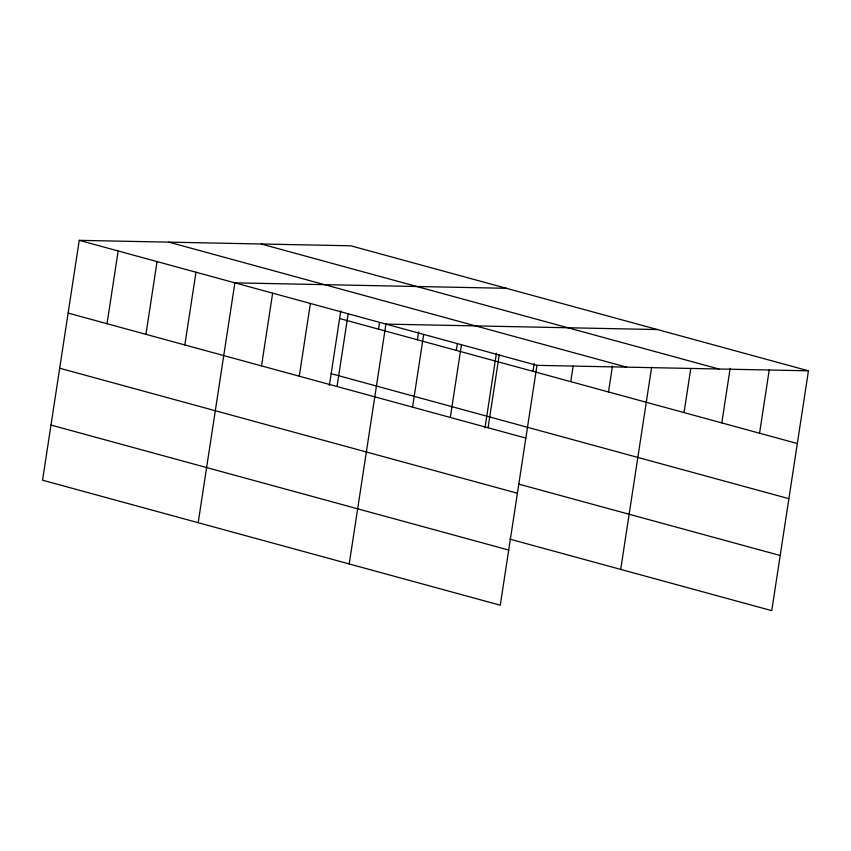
<?xml version="1.0" encoding="UTF-8"?>
<svg xmlns="http://www.w3.org/2000/svg" width="851" height="851" viewBox="0 0 851 851"><rect width="100%" height="100%" fill="white"/><g stroke="black" fill="none" stroke-linecap="round" stroke-linejoin="round"><path stroke-width="1.28" d="M808.45 370.802L350.729 245.79L79.249 240.344L42.55 480.198L500.271 605.21L536.97 365.345L808.45 370.802L771.751 610.656L509.93 539.151M107.035 323.71L118.161 250.971M145.936 334.326L157.063 261.597M184.837 344.953L195.975 272.224M198.177 522.705L234.876 282.851L506.356 288.298M261.512 365.898L272.639 293.159M299.265 376.206L310.402 303.477M329.39 385.301L340.794 310.732M337.028 386.514L348.165 313.785M378.514 329.156L379.503 322.657M349.218 563.958L385.918 324.103L657.408 329.55M417.415 339.783L418.607 331.986M412.554 407.14L423.681 334.411M456.317 350.399L457.317 343.91M450.317 417.458L461.444 344.719M485.006 427.798L496.42 353.239M488.08 427.766L499.207 355.037M532.992 371.344L534.183 363.547M570.755 381.652L573.138 366.068M608.508 391.971L612.486 365.994M620.698 569.404L651.643 367.207M684.034 412.597L690.789 368.43M721.797 422.904L730.147 368.355M759.56 433.212L769.293 369.579M261.151 243.992L718.861 368.994M168.838 242.141L626.559 367.143M79.249 240.344L536.97 365.345M339.602 318.529L797.323 443.531M331.167 373.674L788.877 498.675M68.123 313.083L525.844 438.084M518.376 484.006L780.186 555.501M59.687 368.228L517.397 493.229M50.986 425.053L508.707 550.054"/></g></svg>
